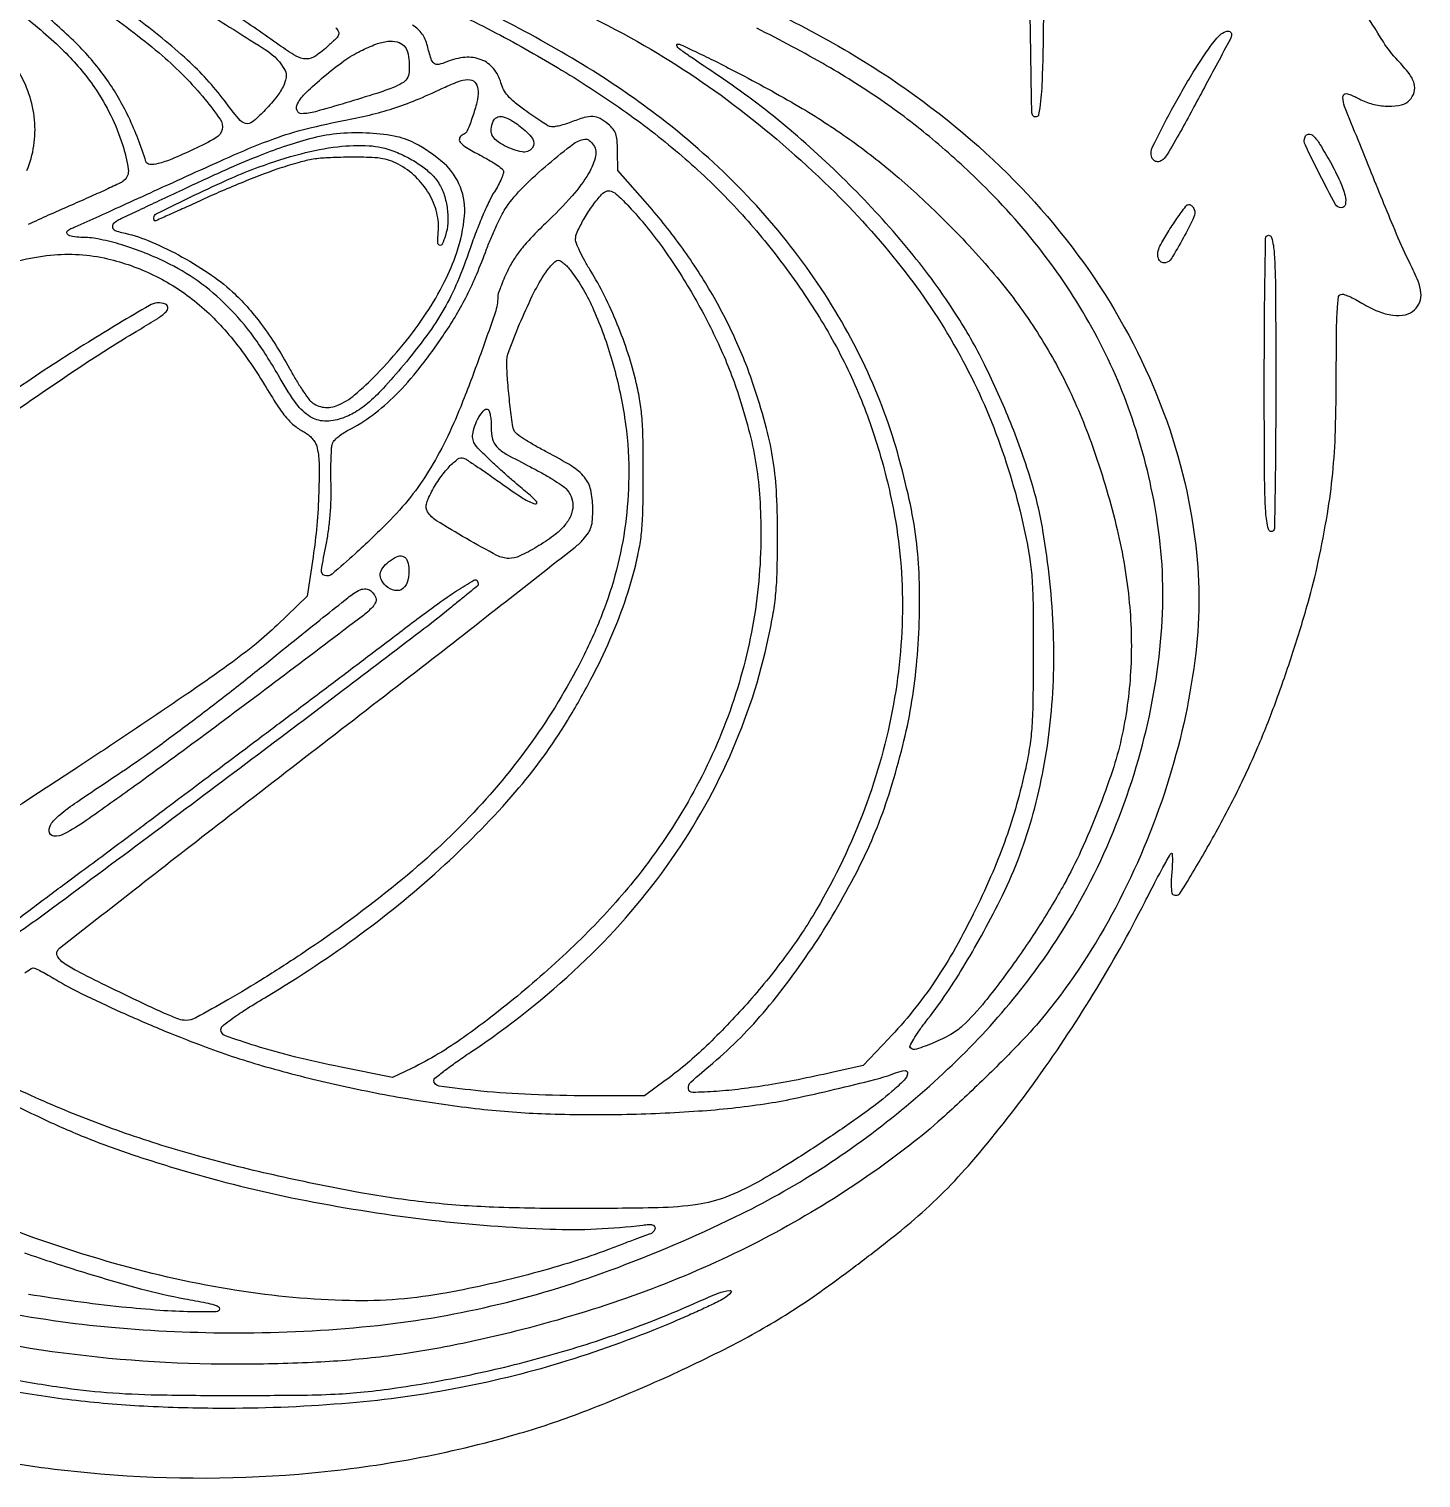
# Model space of a CAD drawing. Extents: x 118 to 878, y 65 to 959.
# Drawn here: x 452.9 to 877.8, y 65.3 to 507.6 of the extents above; entities that cross this region are included whole.
import ezdxf

# ---------------------------------------------------------------- set-up
doc = ezdxf.new("R2010")
doc.units = 0

msp = doc.modelspace()

# ---------------------------------------------------------------- linework, layer by layer
for points in [[(762.807768, 556.378994, -0.000782), (762.531703, 508.007513, -0.009625), (762.042548, 489.566733, -0.034471), (761.114313, 481.508318, -0.678617), (759.362868, 481.162868, -0.140062), (759.007319, 482.333967, -0.000233), (758.66434, 503.795713, -0.001764), (758.375056, 527.930351, -0.001087), (758.196586, 556.333177, -0.000713), (758.060664, 606.991266, -0.011874), (758.439261, 623.822019, -0.04724), (759.470031, 631.102403, -0.555579), (761.690447, 631.841943, -0.216301), (762.546214, 630.079534, -0.002798), (762.803207, 617.484145, -0.004165), (762.931557, 597.664722, -0.000572)], [(820, 505.88882, -0.123393), (819.678707, 504.60673, -0.000385), (811.699361, 489.713717, -0.002178), (804.432505, 476.316, -0.012166), (800.333388, 469.25, -0.071529), (799.095778, 467.759054, -0.140297), (797.722687, 467.084924, -0.197211), (796.514719, 467.344682, -0.151941), (795.671681, 468.413202, -0.210816), (795.827049, 471.572414, -0.007162), (801.69228, 482.865724, -0.014259), (808.314087, 494.381448, -0.022928), (814.671563, 503.75, -0.046045), (816.449761, 505.720714, -0.090992), (818.225478, 506.84192, -0.212715), (819.434571, 506.796591, -0.285969)], [(567.428571, 502.428571, -0.136865), (568.426665, 500.658198, -0.040299), (568.930293, 497.552483, -0.040523), (568.927779, 494.388966, -0.127416), (568.234687, 492.399704, -0.118279), (566.757547, 491.03295, -0.033419), (563.906913, 489.675838, -0.017676), (559.045884, 487.94448, -0.002997), (549.640951, 485.02675, -0.007067), (540.343041, 482.34614, -0.06193), (536.106468, 481.73678, -0.323018), (534.708415, 482.705037, -0.210946), (534.862836, 484.743706, -0.078472), (537.43649, 488.143136, -0.016959), (542.937208, 493.08806, -0.018583), (549.0257, 497.824744, -0.04017), (554.100401, 500.892307, -0.025231), (558.799957, 502.95145, -0.062018), (562.456684, 503.841022, -0.091295), (565.281446, 503.650549, -0.134804)], [(668.87003, 494.442623, -0.013454), (687.901077, 483.950627, -0.021712), (703.434035, 473.90283, -0.022851), (717.463442, 462.940547, -0.01724), (731.866409, 449.697862, -0.022832), (747.574034, 432.742302, -0.030836), (760.052738, 415.978639, -0.032166), (769.974112, 398.404415, -0.028689), (777.990118, 379.028396, -0.025087), (785.087541, 354.779822, -0.034984), (788.791129, 332.48798, -0.038021), (789.184316, 311.45555, -0.040178), (786.351206, 291, -0.026152), (783.629507, 281.174561, -0.012969), (779.212073, 269.014768, -0.012916), (774.034254, 256.775717, -0.02044), (768.907661, 246.606093, -0.015086), (761.474992, 234.149362, -0.013504), (753.036363, 221.685387, -0.013921), (744.731215, 210.760432, -0.033747), (737.862067, 203.317152, -0.062986), (734.315049, 200.718907, -0.027268), (729.041025, 198.158963, -0.019714), (723.808668, 196.201757, -0.283758), (721.960233, 196.643259, -0.324111), (721.858843, 197.285809, -0.015639), (722.961943, 199.29723, -0.020449), (724.54362, 201.744366, -0.012541), (726.594325, 204.5, 0.016165), (732.303258, 212.288584, 0.012783), (737.980402, 221.056039, 0.01181), (743.648214, 230.831153, 0.009326), (749.329019, 241.658789, 0.046855), (758.991084, 266.504398, 0.040447), (764.456364, 293.973392, 0.038213), (765.613404, 323.505271, 0.032637), (762.42589, 354.5, 0.033766), (758.635563, 370.314439, 0.020653), (752.161818, 388.382692, 0.020421), (744.050396, 406.249, 0.028203), (735.249113, 421.5, 0.028779), (720.903238, 440.875336, 0.022605), (703.276898, 460.176061, 0.022365), (683.731383, 478.051048, 0.0261), (663.61397, 493.150864, -0.001057), (654.46921, 499.324262, -0.016321), (651.398382, 501.556455, -0.121237), (650.642119, 502.514355, -0.54559), (650.954701, 503, -0.109945), (651.912401, 502.786834, -0.001898), (656.776143, 500.486271, -0.004719), (662.425351, 497.722108, -0.003113)], [(590, 488.646317, -0.05887), (589.599162, 485.253697, -0.023648), (588.2951, 480.760948, -0.017391), (586.683836, 476.538774, -0.204024), (585.445758, 475.340812, 0.195285), (584.360441, 474.325421, 0.28818), (584.522353, 473.069381, 0.085464), (586.462206, 471.398889, 0.015796), (590.595153, 469.093462, -0.011929), (593.15585, 467.690915, -0.016069), (595.398892, 466.293738, -0.013118), (597.172783, 465.039479, -0.141611), (597.697416, 464.346137, -0.172003), (597.718103, 463.542445, -0.022247), (597.104079, 461.908305, -0.023843), (596.164748, 459.971612, -0.017814), (594.955043, 457.929941, 0.032381), (593.426789, 455.170506, 0.009396), (591.432272, 450.731056, 0.009404), (589.368596, 445.633221, 0.009916), (587.536122, 440.55027, -0.018888), (583.685261, 430.440886, -0.029401), (579.542505, 422.089905, -0.028333), (574.332603, 414.067073, -0.016014), (567.178646, 404.936681, -0.011421), (560.965326, 397.845119, -0.032402), (556.218477, 393.30002, -0.04555), (551.998868, 390.364215, -0.056184), (547.595782, 388.478789, -0.096829), (542.485673, 387.969803, -0.134081), (538.197298, 389.585685, -0.08522), (534.01004, 393.870838, -0.022676), (528.930749, 402, 0.028914), (521.50176, 413.5663, 0.038933), (513.425278, 423.028024, 0.04178), (504.490929, 430.597438, 0.042927), (494.5, 436.499301, 0.0195), (487.431999, 439.560972, 0.021599), (480.381345, 441.949139, 0.023332), (473.929201, 443.505807, 0.047557), (468.745128, 444, -0.042898), (466.18287, 444.220235, -0.137095), (464.647857, 444.950361, -0.39656), (464.559033, 445.842336, -0.143758), (465.686618, 446.663466, 0.019799), (467.016394, 447.199923, 0.00033), (474.267174, 450.470176, 0.000851), (482.695954, 454.29571, 0.000565), (492.350572, 458.710637, -0.002805), (515.40855, 469.130093, -0.016858), (527.602915, 474.072843, -0.026769), (537.548322, 477.125957, -0.014686), (550, 479.844567, 0.015185), (557.78304, 481.552002, 0.019098), (564.866527, 483.623575, 0.018367), (571.989299, 486.300035, 0.012438), (579.903921, 489.844373, -0.028088), (584.560648, 491.7572, -0.113409), (587.594508, 492.085338, -0.226513), (589.323129, 490.99284, -0.141347)], [(602.856095, 477.874441, -0.077512), (606.57927, 474.125761, -0.338893), (606.502521, 471.199612, -0.280112), (603.418686, 470.091869, -0.067697), (598.076773, 471.960833, -0.044021), (595.595558, 473.515496, -0.122505), (594.312915, 475.103947, -0.138442), (594.009201, 476.981714, -0.062989), (594.606989, 479.418213, -0.184959), (595.673089, 480.604256, -0.165955), (597.316108, 480.842346, -0.085981), (599.674312, 479.964005, -0.02651)], [(538.5, 474.045994, 0.014369), (530.513141, 471.583192, 0.013464), (522.503729, 468.616162, 0.010181), (512.899538, 464.53225, 0.003825), (499.610499, 458.436482, 0.000539), (492.566312, 455.130554, 0.000797), (486.396818, 452.214988, 0.000351), (481.132172, 449.712221, 0.015867), (480.059519, 449.158955, 0.072002), (478.635215, 448.072392, 0.27564), (478.383358, 447.031629, 0.218589), (479.195814, 446.125419, 0.050635), (481.19703, 445.488117, -0.045868), (489.233868, 443.012669, -0.02536), (498.52946, 438.623153, -0.025039), (507.603886, 433.159577, -0.035688), (515.013226, 427.369086, -0.028682), (519.443768, 422.879103, -0.020463), (523.888329, 417.388144, -0.018886), (528.243937, 411.045804, -0.015627), (532.407126, 403.985127, 0.009267), (534.340815, 400.6082, 0.010826), (536.304007, 397.478444, 0.009869), (538.067149, 394.910182, 0.06265), (539.140389, 393.75, 0.147835), (542.896345, 392.137038, 0.128546), (547.148321, 392.751878, 0.075902), (552.305048, 395.919229, 0.023877), (558.946932, 402.107609, 0.022039), (567.198191, 411.347924, 0.025679), (574.166255, 420.834968, 0.027554), (579.66583, 430.284952, 0.03704), (583.502238, 439.411931, 0.058377), (585.830196, 450.483427, 0.115433), (584.590934, 459.327023, 0.118446), (579.594187, 466.55501, 0.06341), (570.607445, 472.74927, 0.074007), (564.343019, 474.888634, 0.03526), (555.859054, 475.833004, 0.034215), (546.758017, 475.577767, 0.04351)], [(624.966007, 472.540959, -0.23262), (625.857506, 468.827495, -0.078677), (623.744836, 463.515367, -0.048985), (618.725674, 456.681117, -0.01886), (610.529226, 448.212347, 0.010789), (606.255788, 443.937184, 0.022342), (603.147295, 440.385424, 0.027405), (600.809763, 437.107479, 0.030708), (598.940519, 433.712347, 0.00938), (597.815115, 431.213235, 0.011578), (596.86466, 428.84191, 0.010035), (596.156895, 426.828157, 0.079524), (596.000789, 425.855857, -0.082393), (595.189197, 420.978668, -0.004758), (590.13677, 406.642165, -0.007957), (584.669713, 392.303163, -0.01998), (580.106586, 382.088522, -0.02206), (574.878191, 372.612666, -0.03132), (569.359046, 364.731537, -0.027493), (562.362616, 356.890234, -0.012541), (552.428773, 347.406428, -0.008501), (545.399997, 341.239931, -0.25599), (543.173168, 340.784065, -0.372085), (542.165733, 342.394237, -0.013284), (543.57425, 350.138573, 0.016981), (544.31842, 354.409299, 0.014205), (544.824239, 358.982829, 0.013596), (545.086767, 363.79058, 0.01233), (545.100203, 368.765022, -0.006087), (545.060309, 372.842341, -0.007753), (545.127612, 376.602707, -0.006226), (545.271674, 379.742239, -0.062337), (545.51009, 381.031792, -0.107434), (546.033745, 381.943456, -0.03248), (547.185871, 383.061605, -0.030883), (548.677193, 384.180672, -0.029183), (550.32271, 385.130827, 0.04445), (557.761978, 389.734399, 0.035677), (564.87821, 395.904512, 0.030305), (572.050397, 404.006924, 0.017705), (579.678189, 414.5, 0.015391), (583.398976, 420.403337, 0.017194), (586.606599, 426.313752, 0.016052), (589.574725, 432.772993, 0.010673), (592.577969, 440.351638, -0.011102), (594.040193, 444.032306, -0.010036), (595.71204, 447.771755, -0.010109), (597.344371, 451.0605, -0.031281), (598.625883, 453.181649, -0.044881), (603.733684, 459.298859, -0.020407), (611.405541, 466.368538, -0.015376), (619.220499, 472.598388, -0.152669), (623.127555, 473.97723, -0.145464), (623.446167, 473.89498, -0.030424), (623.926467, 473.564718, -0.029531), (624.456379, 473.097844, -0.024201)], [(850.17385, 466.92656, -0.017986), (853.150944, 461.072189, -0.049895), (854.666471, 456.715512, -0.103834), (854.742046, 454.030083, -0.362765), (853.509117, 453, -0.274913), (851.722345, 454.062732, -0.006424), (846.97845, 463.068939, -0.007454), (842.533971, 472.106424, -0.204937), (842.435947, 474.693677, -0.284173), (843.51816, 475.517474, -0.224715), (844.931005, 475.009424, -0.058905), (847.004123, 472.370205, -0.010439)], [(564.229764, 470.317001, -0.027429), (568.72697, 468.252997, -0.033594), (572.663047, 465.827406, -0.037237), (575.831384, 463.191726, -0.062306), (578.002302, 460.496276, -0.061945), (579.640076, 456.923699, -0.04509), (580.57772, 452.650274, -0.045369), (580.730386, 448.314424, -0.065919), (580.019131, 444.557966, -0.022595), (579.008376, 441.904557, -0.408127), (578.242743, 441.592814, -0.307129), (577.701975, 442.406589, -0.019124), (577.847085, 445.446516, 0.08179), (577.379052, 451.491208, 0.072762), (575.005235, 457.336523, 0.070154), (570.954196, 462.43824, 0.06717), (565.59468, 466.308914, 0.040359), (562.942522, 467.463714, 0.047471), (560.278674, 468.101831, 0.029842), (556.684062, 468.392106, 0.006595), (550.5, 468.439858, 0.009867), (544.092873, 468.278358, 0.028386), (539.670805, 467.827114, 0.02913), (535.391205, 466.884963, 0.01085), (529.5, 465.084297, 0.011683), (524.692101, 463.374368, 0.005016), (518.353298, 460.878542, 0.00496), (511.651242, 458.084, 0.006524), (505.596334, 455.39444, -0.000885), (500.241042, 452.942961, -0.001431), (495.675134, 450.878367, -0.000198), (491.610852, 449.05652, -0.105643), (491.346334, 449, -0.242461), (491.213473, 449.068451, -0.068229), (491.101736, 449.28148, -0.052408), (491.025251, 449.591202, -0.034359), (491, 449.958229, -0.285626), (491.746312, 451.158097, -0.001877), (503.362696, 456.829344, -0.007684), (514.562632, 462.0345, -0.017755), (523.163213, 465.511423, -0.022465), (535.933226, 469.514195, -0.0356), (547.192348, 471.652229, -0.0426), (556.732098, 471.951311, -0.080579)], [(636.093321, 453.329162, -0.033095), (646.138549, 441.095141, -0.024394), (655.638236, 426.356354, -0.024107), (663.794298, 410.518057, -0.029378), (669.802178, 394.963717, -0.015487), (672.942391, 383.997347, -0.023486), (674.922122, 374.278577, -0.023474), (675.982235, 364.413444, -0.015451), (676.315721, 353, -0.044874), (673.767572, 325.191584, -0.042985), (666.293303, 297.8646, -0.042178), (654.082578, 271.73832, -0.039856), (637.458075, 247.5, -0.027513), (622.54915, 231.035845, -0.019848), (604.252763, 214.321963, -0.020132), (585.578396, 199.820347, -0.041501), (569.698993, 190.365002), (563.897985, 187.533332), (548.198993, 190.729068, -0.009608), (533.919235, 193.922827, -0.016277), (522.11705, 197.212078, -0.010557), (512.844785, 200.341138, -0.315983), (511.5, 202.256611, -0.228558), (512.021158, 203.337151, -0.012576), (515.104365, 205.665738, -0.01485), (519.48822, 208.613709, -0.005945), (525.652288, 212.396448, 0.024401), (554.171069, 231.380715, 0.026661), (579.8355, 252.5374, 0.028482), (601.328081, 274.652642, 0.042099), (617.258109, 296.5, 0.014387), (624.442963, 309.133342, 0.018742), (630.239615, 321.107327, 0.02021), (634.757528, 332.654171, 0.023285), (638.093681, 344, 0.01609), (639.322273, 349.843105, 0.023014), (640.003754, 355.094621, 0.016376), (640.329147, 361.561101, 0.004232), (640.423777, 372, 0.004364), (640.341103, 382.172626, 0.015091), (640.031384, 388.75278, 0.021062), (639.39552, 394.056063, 0.017372), (638.285113, 399.643138, 0.021419), (635.821388, 408.416708, 0.017929), (632.483023, 417.493171, 0.018104), (628.549924, 426.194927, 0.023548), (624.297558, 433.836576, -0.012579), (622.55635, 436.810183, -0.015371), (621.085845, 439.677788, -0.013915), (620.001503, 442.137127, -0.097164), (619.75, 443.419128, -0.109892), (620.240127, 445.622232, -0.020163), (622.170418, 449.346935, -0.022235), (624.671169, 453.309969, -0.028364), (627.333348, 456.711334, -0.098551), (629.023211, 458.005404, -0.209361), (630.636396, 458.076913, -0.098473), (632.642452, 456.805838, -0.01402)], [(808.628452, 452.525855, -0.206382), (808.534738, 450.221284, -0.011904), (805.250519, 443.779768, -0.011739), (801.662158, 437.494809, -0.212694), (799.809922, 436.201911, -0.200379), (798.51198, 436.472141, -0.165785), (797.660343, 437.612573, -0.117286), (797.518148, 439.400962, -0.082797), (798.153579, 441.322442, -0.017129), (800.522829, 445.471495, -0.014289), (803.311765, 449.712772, -0.007061), (806.049363, 453.512164, -0.237389), (807.018964, 454, -0.121238), (807.460118, 453.891435, -0.064826), (807.922321, 453.56697, -0.058617), (808.334441, 453.089587, -0.057225)], [(833.5, 399.748365, -0.001435), (833.450792, 382.6062, -0.002339), (833.299231, 368.060839, -0.000312), (833.096108, 355.141463, -0.194826), (832.816531, 354.482364, -0.581685), (831.284807, 354.904468, -0.046427), (830.4701, 360.104134, -0.014263), (830.077558, 371.608464, -0.001396), (830, 399.39235, -0.001454), (830.0495, 416.416345, -0.002369), (830.201953, 430.863039, -0.00032), (830.406305, 443.690896, -0.19461), (830.6875, 444.354167, -0.574737), (832.223935, 443.948937, -0.051716), (833.045719, 439.053275, -0.014449), (833.427232, 427.860657, -0.001294)], [(618.340029, 433.75, -0.058146), (625.26202, 421.886822, -0.032726), (630.933305, 406.184639, -0.031723), (634.731359, 389.018498, -0.038699), (635.995979, 372.61901, -0.028639), (635.162326, 358.176954, -0.030921), (632.683183, 344.296646, -0.030284), (628.451868, 330.575033, -0.025376), (622.373656, 316.605856, -0.037723), (607.435997, 291.490576, -0.03605), (588.687119, 268.496114, -0.033136), (565.321049, 246.79629, -0.023461), (536.5, 225.548372, -0.007454), (524.787048, 217.983405, -0.00912), (513.608886, 211.278116, -0.005227), (503.805165, 205.773448, -0.125951), (500.783453, 205, -0.090566), (498.59618, 205.39946, -0.012492), (494.293754, 207.149209, -0.008873), (487.69392, 210.167936, -0.001892), (476.334147, 215.662535, -0.004743), (467.470417, 220.09591, -0.035473), (463.450076, 222.528758, -0.095361), (461.694517, 224.355436, -0.245688), (461.528619, 226.123252, -0.130313), (462.228886, 227.049345, -0.000107), (484.999098, 244.867455, -0.001154), (510.482169, 264.705003, -0.000706), (540.637353, 288, 0.00078), (570.954067, 311.426985, 0.00122), (596.964567, 331.693034, 0.000315), (619.630898, 349.465548, 0.045151), (622.091482, 351.784796, 0.033271), (623.672301, 353.829248, 0.075042), (624.507637, 355.594993, 0.058733), (624.894573, 357.786678, 0.014355), (625, 361.458071, 0.057123), (624.37523, 366.908866, 0.115735), (622.474254, 370.758434, 0.08227), (618.582376, 374.154666, 0.019148), (611.007247, 378.442097, -0.01018), (607.503284, 380.343163, -0.013551), (604.404612, 382.219872, -0.010808), (601.92101, 383.894603, -0.11984), (601.139901, 384.78995, -0.085665), (600.50135, 386.79784, -0.005342), (599.713435, 393.002544, -0.008676), (599.057878, 399.65164, -0.012847), (598.734528, 405.5, -0.097446), (599.349545, 409.199493, -0.009739), (602.679362, 417.572881, -0.013269), (606.539793, 426.113857, -0.028541), (610.052586, 432.421868, -0.021287), (611.271981, 434.174971, -0.028094), (612.535233, 435.655174, -0.027966), (613.684297, 436.730416, -0.175856), (614.427085, 437, -0.140897), (615.15245, 436.791456, -0.033314), (616.183354, 436.045313, -0.031704), (617.297205, 434.994054, -0.026647)], [(594, 386.095971, 0.055916), (594.413767, 382.407616, 0.139448), (595.703826, 380.049206, 0.07208), (598.589449, 377.859022, 0.007779), (606, 373.908542, -0.009028), (609.419172, 372.074835, -0.009909), (612.664062, 370.172997, -0.009404), (615.370271, 368.443117, -0.048232), (616.75, 367.318313, -0.099182), (618.401999, 364.865505, -0.106), (618.930212, 362.024071, -0.097258), (618.254532, 359.021134, -0.07119), (616.442784, 356.114372, -0.05817), (613.036492, 352.908594, -0.026105), (607.910091, 349.500805, -0.024116), (602.692159, 346.742658, -0.110624), (599.369189, 346.007659, -0.12199), (595.750235, 346.914207, -0.008346), (586.424086, 352.068862, -0.008558), (577.294439, 357.525689, -0.116673), (574.58213, 360.252926, -0.100459), (574.186406, 361.336639, -0.087207), (574.215602, 362.54745, -0.055722), (574.71222, 364.10094, -0.016753), (575.802733, 366.33422, -0.029862), (578.34827, 370.509923, -0.038267), (581.190682, 373.998715, -0.040989), (583.843244, 376.366388, -0.258856), (585.572782, 376.610445, -0.05347), (586.554446, 376.107778, -0.002659), (589.577832, 374.103527, -0.004262), (593.143584, 371.668023, -0.003066), (597.084399, 368.890773, 0.011044), (603.76594, 364.33981, 0.072482), (607.438131, 362.650565, 0.774819), (607.860295, 363.356699, 0.027534), (604.001181, 366.853532, -0.007315), (601.865945, 368.636612, -0.003285), (599.111155, 371.038001, -0.003252), (596.232957, 373.613959, -0.004421), (593.671774, 375.977962, -0.008837), (590.357918, 379.203544, -0.056637), (588.909725, 381.038757, -0.109078), (588.364436, 382.592034, -0.079596), (588.435138, 384.425688, -0.046802), (589.255513, 387.165504, -0.048716), (590.563095, 389.666002, -0.057374), (591.972558, 391.360589, -0.341393), (593.043932, 391.472848, -0.188501), (593.416859, 390.976741, -0.024002), (593.719155, 389.649652, -0.025411), (593.930222, 387.972111, -0.01859)], [(568.809912, 343.288016, -0.077549), (568.580208, 339.339529, -0.171392), (567.017263, 336.803885, -0.228346), (564.578203, 336.232967, -0.129848), (561.828741, 337.654988, -0.088666), (560.456317, 339.429323, -0.150586), (560.118467, 341.259251, -0.133941), (560.865673, 343.115701, -0.063919), (562.683218, 344.965459, -0.052973), (565.128041, 346.500519, -0.182503), (566.96046, 346.672886, -0.225265), (568.200761, 345.606001, -0.080324)], [(558.334828, 334.833823, -0.058927), (558.747325, 333.967213, -0.103416), (558.842334, 333.182167, -0.099896), (558.615164, 332.406183, -0.052248), (558.05415, 331.565247, -0.057343), (554.981365, 328.624104, -0.00058), (530.906651, 310.406095, -0.002161), (506.634873, 292.247322, -0.00322), (485.231931, 276.59128, -0.003404), (470.345225, 266.001674, -0.031708), (463.619441, 261.895647, -0.141538), (460.425568, 261.236591, -0.39163), (459, 262.777486, -0.162304), (459.79724, 265.168794, -0.059776), (462.287023, 267.772616, -0.023166), (467.455193, 271.637038, -0.002431), (480, 280.052189, 0.009369), (489.136177, 286.366357, 0.004686), (500.463315, 294.674667, 0.004514), (512.518126, 303.862553, 0.004997), (524, 312.964184, -0.000658), (533.952076, 320.994784, -0.00096), (542.74375, 328.042195, -0.000463), (550.239035, 334.01547, -0.017018), (552, 335.32088, -0.050729), (554.020498, 336.431274, -0.12004), (555.704121, 336.706781, -0.145282), (557.120568, 336.16507, -0.088983)]]:
    msp.add_lwpolyline(points, format="xyb", close=True)
for points in [[(597.18566, 523.781792, -0.028401), (636.638027, 504.856022, -0.035873), (667.896741, 484.563919, -0.031488), (697.408684, 459.173983, -0.032321), (719.185069, 434.975497, -0.03896), (736.204354, 409.571253, -0.039973), (748.739416, 382.417161, -0.037368), (757.130818, 353, -0.013607), (758.424902, 345.721686, -0.020993), (759.105908, 339.367673, -0.013755), (759.406388, 331.311654, -0.002784), (759.466548, 317, -0.00275), (759.369416, 302.854048, -0.013418), (759.055545, 294.851577, -0.021134), (758.386797, 288.700721, -0.015844), (757.151913, 282, -0.014417), (754.39652, 270.873708, -0.017231), (751.142591, 260.575853, -0.016606), (747.080311, 250.21686, -0.011843), (741.878671, 238.893313, -0.014571), (735.715722, 227.154138, -0.019971), (729.454328, 216.998978, -0.021271), (722.750786, 207.900569, -0.020918), (715.262778, 199.351876), (707.5, 191.203753), (698, 189.088032, -0.00581), (687.653469, 186.909641, -0.008543), (678.510354, 185.257134, -0.00962), (670.290437, 184.077958, -0.012654), (662.75, 183.337121, -0.013639), (655.502413, 183.008205, -0.382932), (654.186614, 184.146827, -0.246155), (654.937676, 186.162553, -0.00804), (661.652643, 191.996875, 0.044511), (677.918872, 208.355225, 0.029354), (693.661824, 229.725402, 0.029124), (706.975717, 253.086889, 0.040203), (715.912365, 275.5, 0.013543), (719.637931, 288.859519, 0.018748), (722.198942, 301.03095, 0.019083), (723.809925, 313.189117, 0.014848), (724.66139, 326.5, 0.016407), (724.679983, 340.012136, 0.02386), (723.737792, 351.891625, 0.023022), (721.633878, 363.938964, 0.013885), (718.09292, 378, 0.044582), (707.3235, 406.304299, 0.040482), (691.413391, 433.235816, 0.03912), (670.77483, 458.103942, 0.035799), (645.929206, 480.263061, 0.025974), (623.475663, 495.783139, 0.020319), (597.64592, 510.306997, 0.016301)], [(678.079878, 513.864118, -0.023113), (704.98478, 499.413447, -0.049732), (745.031242, 469.691237, -0.056232), (776.604367, 433.735135, -0.058831), (798.262286, 393.200349, -0.064389), (809.057107, 349.949004, -0.0617), (808.802479, 314.863865, -0.044906), (800.268778, 276.747363, -0.043612), (784.643114, 239.495861, -0.04863), (763.250734, 206.952483, -0.022788), (755.523137, 198.217404, -0.008321), (743.834753, 186.554414, -0.008444), (731.569304, 175.110027, -0.018764), (721.767372, 166.91457, -0.027365), (695.015444, 148.44982, -0.027109), (666.324737, 132.953931, -0.02628), (635.273891, 120.246241, -0.022573), (601.455639, 110.126032, -0.013796), (579.858992, 105.340992, -0.018416), (560.013099, 102.268007, -0.017737), (539.418785, 100.589504, -0.011464), (515.5, 100.041034, -0.034619), (459.936106, 103.89274, -0.038662), (407.505894, 115.380875, -0.038866)], [(411.251659, 77.668715, 0.044156), (474.757841, 66.625446, 0.044124), (539.263194, 66.901147, 0.046944), (601.348426, 78.602247, 0.02137), (622.01319, 85.515423, 0.013796), (645.329276, 95.185838, 0.013847), (667.843586, 106.01827, 0.023335), (686, 116.481456, 0.012336), (694.328973, 122.108088, 0.006017), (704.686146, 129.672846, 0.006022), (714.984514, 137.581775, 0.010931), (723.180809, 144.330142, 0.037557), (740.669427, 161.831184, 0.020424), (759.532817, 185.683934, 0.019447), (777.803076, 213.007022, 0.020384), (793.591459, 241.25, -0.003063), (796.500404, 246.904961, -0.004979), (799.047798, 251.667188, -0.001114), (801.31969, 255.792693, -0.272777), (801.67141, 256, -0.399901), (801.8937, 255.788368, -0.00968), (801.93985, 254.237614, -0.015798), (801.898781, 252.30093, -0.009409), (801.733752, 250.000388, 0.014169), (801.588409, 247.662684, 0.020856), (801.604762, 245.605423, 0.016966), (801.742646, 243.959573, 0.2288), (802.058588, 243.463791, 0.415811), (804.453479, 244.036045, 0.006126), (812.603887, 257.761212, 0.014214), (820.896759, 273.116239, 0.015456), (828.061403, 288.5, 0.013362), (833.379021, 301.882513, 0.009125), (838.731992, 317.346232, 0.009206), (843.378488, 332.55045, 0.017206), (846.484218, 345.037365, 0.010523), (849.261555, 359.610644, 0.01789), (850.888257, 371.909828, 0.016404), (851.713282, 385.005762, 0.007322), (851.980477, 402.281385, -0.002164), (852.044367, 414.691167, -0.011732), (852.266068, 421.419502, -0.013313), (852.616217, 425.627223, -0.28073), (853.352498, 426.581772, -0.168379), (854.162951, 426.608347, -0.022224), (855.804403, 426.017916, -0.023756), (857.75008, 425.10849, -0.017861), (859.800155, 423.93345, 0.042424), (864.673632, 421.44944, 0.065036), (869.251619, 420.247809, 0.082263), (873.110724, 420.392033, 0.147018), (875.883121, 421.883121, 0.105237), (877.445162, 424.289833, 0.116073), (877.818073, 427.037752, 0.072427), (876.931867, 430.646124, 0.020274), (874.525301, 435.949759, -0.017852), (870.396479, 444.933094, -0.002575), (862.723442, 463.601618, -0.000755), (854.517356, 483.951403, -0.09574), (854, 486.628516, -0.154253), (854.296517, 487.566782, -0.274711), (855.011589, 487.888185, -0.080369), (856.455325, 487.482121, -0.009228), (859.5, 486, 0.061359), (863.527803, 484.534688, 0.053755), (867.97778, 484.002884, 0.058157), (871.92553, 484.417517, 0.15482), (874.345012, 485.828741, 0.112644), (875.740143, 488.315762, 0.144396), (875.74033, 490.92792, 0.091603), (874.182178, 493.999667, 0.027208), (870.75, 498.020895, -0.048261), (866.354901, 503.631765, -0.009564), (859.688925, 514.530837, -0.010471)], [(476.018206, 512.936853, -0.026125), (493.529853, 499.470875, -0.043356), (506.574507, 486.188437, -0.021356), (511.223244, 480.035127, -0.207444), (511.842777, 476.901893, -0.21212), (509.973726, 474.34874, -0.022392), (503.25, 470.88191, -0.008473), (496.456531, 467.894164, -0.036649), (492.281134, 466.491338, -0.07564), (489.75026, 466.237743, -0.313818), (488.601403, 467.12808, 0.033918), (483.344141, 480.636755, 0.043502), (476.650772, 492.168648, 0.042064), (467.868977, 502.660027, 0.028804), (456.311183, 513.049164, 0.02835)], [(505.187224, 513.651906, -0.008393), (525.4641, 500.986492, -0.126743), (531.042766, 494.920092, -0.167757), (531.392635, 492.737915, -0.076354), (530.455762, 489.965273, -0.050846), (528.221848, 486.55463, -0.020644), (524.544528, 482.385131, -0.030935), (521.095252, 479.204456, -0.243457), (519.029944, 478.774101, -0.153904), (516.907853, 480.157162, -0.011093), (512.524611, 485.74008, 0.047488), (501.278756, 498.097997, 0.025788), (485.374358, 511.118089, 0.022145)], [(574.169562, 516.82612, -0.013748), (595.520559, 506.35321, -0.015303), (615.5, 495.069036, -0.017955), (635.277463, 482.093451, -0.023641), (652.269435, 468.801698, -0.024969), (667.165518, 454.61488, -0.024667), (680.63708, 438.958464, -0.024656), (693.475268, 420.664054, -0.030835), (703.434567, 402.474736, -0.031444), (710.933152, 383.504447, -0.027475), (716.391023, 362.873871, -0.051572), (719.53714, 331.717805, -0.046854), (716.435445, 299.525866, -0.045469), (707.222238, 267.554238, -0.042696), (692.233824, 237.055667, -0.026803), (682.931996, 223.333423, -0.020128), (671.323237, 209.255286, -0.020388), (658.896898, 196.455068, -0.03211), (647.139991, 186.647439), (640.779982, 182), (623.639991, 182.003417, -0.010116), (606.200959, 182.359762, -0.014677), (590.841691, 183.436898, -0.007791), (578.071951, 184.911261, -0.376479), (576.5, 186.70306, -0.228177), (576.816924, 187.361372, -0.004669), (579.782819, 189.682819, -0.010001), (583.3922, 192.340937, -0.00644), (587.675553, 195.28323, 0.041164), (620.990232, 221.746983, 0.04863), (647.518363, 251.990825, 0.050748), (666.818541, 285.586176, 0.052522), (678.68781, 322, 0.010284), (680.106021, 329.390935, 0.019582), (680.88965, 335.391645, 0.016488), (681.275672, 342.071607, 0.0053), (681.416183, 352, 0.012336), (681.133228, 365.395334, 0.026418), (680.115418, 375.682884, 0.027194), (678.04106, 385.619001, 0.013877), (674.41977, 397.846012, 0.028023), (668.608515, 412.752473, 0.025558), (661.006197, 427.39589, 0.024946), (651.74509, 441.536089, 0.023701), (640.971771, 454.937224), (632.619013, 464.374449), (632.55769, 470.275371, 0.014776), (632.423042, 473.644756, 0.065704), (632.028974, 475.581692, 0.089984), (631.210322, 477.040403, 0.042409), (629.69242, 478.588146, 0.05403), (627.272021, 480.252608, 0.111982), (625.074432, 480.864169, 0.083759), (622.418794, 480.547338, 0.021165), (618.28702, 479.140422, -0.018005), (616.344304, 478.46518, -0.021383), (614.465562, 477.973937, -0.020777), (612.867652, 477.697273, -0.113376), (612, 477.780731, -0.058313), (611.104235, 478.200446, -0.005796), (609.099785, 479.47469, -0.007238), (606.742788, 481.060793, -0.005687), (604.23331, 482.845432, -0.014305), (601.054114, 485.303452, -0.041216), (599.053557, 487.240041, -0.056922), (597.78129, 489.077786, -0.057259), (596.959204, 491.151505, 0.107954), (594.700832, 495.509535, 0.127311), (590.941541, 498.218109, 0.114993), (586.022637, 498.921903, 0.077383), (580.489722, 497.560152, -0.043306), (577.962263, 496.752705, -0.23129), (576.592644, 497.07617, -0.145468), (575.625848, 498.503446, -0.014908), (574.5, 502.468638, 0.040292), (573.837608, 504.419157, 0.052696), (572.913593, 506.058693, 0.052062), (571.65744, 507.483607, 0.038024), (570, 508.791921, 0.033447)], [(450.629925, 512.070876, -0.029499), (463.568541, 500.80856, -0.048899), (472.859656, 489.729558, -0.034912), (477.852992, 481.213845, -0.038463), (481.430118, 472.351963, -0.039224), (483.190089, 464.779245, -0.26315), (481.863621, 461.304643, -0.062028), (480.813047, 460.634837, -0.002106), (476.369939, 458.545967, -0.00394), (471.084937, 456.138874, -0.002734), (465.076595, 453.498587, 0.00341), (458.783405, 450.722982, 0.003576), (452.628182, 447.904858, 0.00343)], [(546.527562, 507.969545, -0.061407), (547.372737, 506.767733, -0.220802), (547.423532, 505.855322, -0.102735), (546.72035, 504.790807, -0.008885), (544.359961, 502.527032, -0.035072), (540.36705, 499.320366, -0.155453), (537.523438, 498.446748, -0.13179), (534.432963, 499.310183, -0.022505), (529.2788, 502.683425, 0.013767), (515.335586, 512.160807, 0.012159)], [(442.507583, 116.497212, 0.027117), (478.123579, 111.349581, 0.022307), (516.5, 109.632551, 0.025296), (557.01342, 111.679217, 0.031923), (594.028533, 117.838248, 0.03158), (630.278238, 128.728562, 0.023914), (668.5, 145.015032, 0.030578), (694.495333, 159.615978, 0.028427), (719.186552, 177.608823, 0.028751), (741.387906, 198.046661, 0.033377), (759.93634, 219.955938, 0.04697), (779.051168, 251.706036, 0.045135), (792.206252, 286.885952, 0.046424), (798.551114, 322.803003, 0.057432), (797.442174, 356.734748, 0.040082), (790.874621, 385.099538, 0.041646), (779.922747, 411.675212, 0.041098), (764.563501, 436.376809, 0.037063), (744.87746, 459.163226, 0.020401), (729.664683, 473.148368, 0.023445), (714.02938, 485.175601, 0.021812), (696.393269, 496.360706, 0.014051), (675.071793, 507.828868, 0.014599)], [(452.24292, 464.381752, 0.123134), (454.586617, 479.819524, 0.116366), (449.398542, 495.163109, 0.064287)], [(449.679582, 436.836, -0.035746), (459.441879, 438.565362, -0.041705), (468.236695, 438.745712, -0.042183), (476.905079, 437.460649, -0.054869), (490.944169, 432.476798, -0.056595), (503.405142, 424.597936, -0.052229), (514.57362, 413.521689, -0.036531), (524.769701, 399, 0.008844), (528.670406, 392.733956, 0.031641), (531.478362, 388.944877, 0.047679), (534.054581, 386.424256, 0.050531), (537.014517, 384.492493, -0.05203), (538.225229, 383.697167, -0.042673), (539.336368, 382.618704, -0.043884), (540.211896, 381.411096, -0.068613), (540.714096, 380.231811, -0.062185), (541.426837, 375.223802, -0.012463), (541.356709, 366.190492, -0.013541), (540.750204, 356.054721, -0.015907), (539.611116, 346.5), (537.791751, 334.5), (528.645876, 325.653742, -0.022446), (522.217062, 319.971144, -0.012542), (513.92749, 313.618252, -0.007836), (501.840134, 305.113507, -0.002011), (482.035441, 291.754014, -0.001372), (467.533984, 282.114004, -0.002148), (455.002076, 273.909891, -0.000563), (444.028162, 266.810427, -0.079496)], [(448.003615, 390.469435, -0.005472), (470.07646, 405.499737, -0.013463), (486.695041, 415.91762, 0.00824), (492.172902, 419.272412, 0.052165), (494.731399, 421.300316, 0.208936), (495.26557, 422.620837, 0.303002), (494.562212, 423.614501, 0.22741), (489.640397, 423.215914, 0.00647), (471.031283, 412.03671, 0.012256), (449.594342, 398.040459, 0.00886)], [(447.783523, 234.463122, -0.013677), (453.213405, 238.793532, -0.002346), (463.783079, 246.68252, 0.000464), (470.532877, 251.680986, 0.000368), (477.820655, 257.09664, 0.000371), (484.574782, 262.131246, 0.000928), (489.5, 265.822507, -0.000213), (494.909633, 269.8889, -0.000053), (503.759375, 276.53383, -0.000054), (513.886719, 284.134661, -0.000055), (524, 291.721497, 0.000415), (534.504742, 299.613841, 0.000332), (545.813149, 308.136435, 0.000335), (556.268959, 316.038352, 0.000849), (563.853274, 321.798431, -0.003547), (575.781313, 330.756379, -0.013366), (583.44158, 336.113884, -0.012761), (588.694254, 339.392908, -0.477392), (589.846119, 338.961643, -0.033762), (589.9588, 338.528046, -0.045202), (589.997896, 338.123783, -0.052843), (589.965743, 337.801761, -0.195085), (589.854167, 337.635277, 0.021514), (589.587453, 337.437503, 0.000133), (587.254036, 335.545386, 0.000546), (584.592043, 333.380832, 0.000348), (581.5, 330.857386, -0.008414), (572.290075, 323.58539, -0.000745), (548.727334, 305.671465, -0.00099), (520.924011, 284.685442, -0.00083), (491.357281, 262.536865, -0.000496), (460.082296, 239.237852, -0.009326), (450.116217, 232.113447, -0.031835)], [(451.573206, 219.448706, -0.007077), (453.511855, 220.796891, -0.149472), (454.176097, 221, -0.111915), (454.845845, 220.848188, -0.007261), (456.644122, 219.956499, -0.010286), (458.768773, 218.808395, -0.007475), (461.086169, 217.447655, 0.023633), (468.859114, 213.215031, 0.00726), (480.965375, 207.562013, 0.007386), (494.403508, 201.760209, 0.009342), (507, 196.814815, 0.019697), (525.216228, 190.858133, 0.013749), (546.168645, 185.527029, 0.013252), (568.398724, 181.132865, 0.013862), (590.5, 177.997446, 0.019888), (610.606218, 176.518364, 0.012904), (633.91891, 176.335295, 0.012889), (657.26948, 177.357101, 0.019471), (677.5, 179.559666, 0.015485), (686.366272, 181.157964, 0.005524), (698.91843, 183.969712, 0.004797), (711.13636, 186.972703, 0.028358), (717.412839, 188.964583, -0.06175), (720.332918, 189.681224, -0.508145), (721.122463, 188.830013, -0.148173), (720.019656, 186.745714, -0.019298), (716.304147, 183.275021, -0.022279), (708.850569, 177.391664, -0.007659), (697.571059, 169.53614, -0.007838), (685.50753, 161.678293, -0.013355), (675.157139, 155.544738, -0.034758), (665.631621, 151.074759, -0.056444), (656.993965, 148.809282, -0.031114), (645.001586, 147.829412, -0.004307), (620, 147.561734, -0.00958), (594.689032, 147.993774, -0.018101), (574.331208, 149.470804, -0.018024), (554.076573, 152.421653, -0.009409), (529.075428, 157.477468, -0.012989), (504.678558, 163.559773, -0.016078), (482.32823, 170.533727, -0.016745), (461.267445, 178.65636, -0.016634), (440.75, 188.186802, -0.009091)], [(441.31248, 182.729091, 0.007919), (457.819744, 174.669979, 0.01489), (471.435631, 168.775401, 0.015235), (485.169322, 163.788453, 0.008744), (502, 158.575506, 0.022866), (537.47524, 150.001325, 0.019011), (575.839546, 144.069408, 0.01957), (611.995173, 141.307021, 0.040595), (640.25, 142.551773, -0.018409), (642.057732, 142.711919, -0.073372), (643.162598, 142.60671, -0.151749), (643.766366, 142.242642, -0.183773), (644, 141.628449, -0.112926), (643.869066, 141.056109, -0.072665), (643.485937, 140.489884, -0.067123), (642.918961, 140.015418, -0.068379), (642.25, 139.711682, 0.015471), (641.096457, 139.328638, 0.00101), (637.793859, 138.109751, 0.001467), (633.864067, 136.637224, 0.001094), (629.537606, 134.990734, -0.016026), (619.177187, 131.398245, -0.010032), (606.847333, 127.830512, -0.00962), (593.620052, 124.560445, -0.010125), (580.5, 121.861605, -0.05139), (550.703522, 119.474752, -0.033558), (516.326476, 122.5717, -0.030431), (478.909427, 130.85164, -0.024545), (439.919651, 144.106554, 0.000855)], [(451.498919, 134.079483, 0.009016), (469.654207, 128.114288, 0.009188), (486.93395, 123.125859, 0.019543), (500.5, 120.041062, -0.001969), (506.927907, 118.815199, -0.022804), (509.419687, 118.210738, -0.068915), (510.61539, 117.675052, -0.258536), (511, 116.980948, -0.410551), (510.066889, 116.036079, -0.007705), (502.435164, 116.058115, -0.013702), (492.878594, 116.495144, -0.007544), (481.22156, 117.525852, -0.015704), (452.768648, 121.381338, -0.019714)], [(444.237622, 96.063325, 0.008286), (462.371809, 93.067911, 0.017417), (476.559226, 91.467919, 0.014949), (492.112188, 90.727409, 0.004652), (515.5, 90.531466, 0.002011), (535.076594, 90.628317, 0.009351), (546.370205, 90.940896, 0.014299), (555.211132, 91.604935, 0.010394), (565, 92.828518, 0.016418), (589.243684, 97.189375, 0.016871), (612.927772, 103.099489, 0.017187), (635.719421, 110.467022, 0.018747), (657.288585, 119.195084, -0.012509), (663.304161, 121.717078, -0.06221), (666.849938, 122.613811, -0.704014), (667.194001, 121.932115, -0.064955), (665, 120.151902, -0.024333), (662.942669, 119.019226, -0.004464), (659.027024, 117.148554, -0.004788), (654.401064, 115.042769, -0.004338), (649.581357, 112.95413, -0.024817), (617.119966, 101.081816, -0.027401), (584.689599, 92.931722, -0.026569), (550.688959, 88.199336, -0.020859), (513.5, 86.582133, -0.012642), (489.318153, 87.151375, -0.016563), (467.29344, 88.960159, -0.016989), (445.897811, 92.172778, -0.01455)]]:
    msp.add_lwpolyline(points, format="xyb")

doc.saveas('drawing.dxf')
